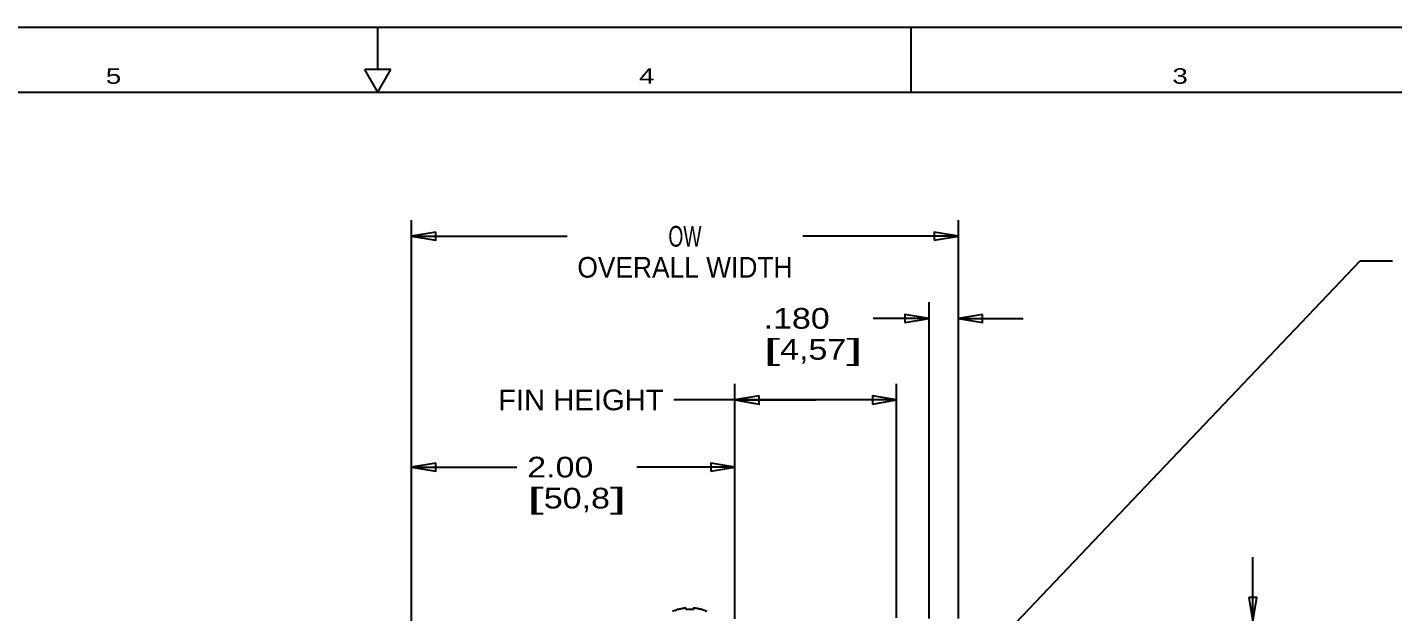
# Model space of a CAD drawing. Extents: x 0 to 34, y -0.3 to 21.7.
# Drawn here: x 14.31 to 24.87, y 17.22 to 21.74 of the extents above; entities that cross this region are included whole.
import ezdxf
from ezdxf.enums import TextEntityAlignment as Align

# ---------------------------------------------------------------- set-up
doc = ezdxf.new("R2010")
doc.units = 0
doc.header["$LTSCALE"] = 1.87
doc.layers.get('0').update_dxf_attribs({"linetype": 'CONTINUOUS'})
doc.dimstyles.get("Standard").update_dxf_attribs({"dimtxt": 2.5, "dimasz": 2.5, "dimexe": 1.25, "dimexo": 0.625, "dimtad": 1, "dimcen": 2.5, "dimazin": 3, "dimtfac": 1, "dimtmove": 0, "dimatfit": 3})

# ---------------------------------------------------------------- blocks, each defined once
blk = doc.blocks.new('*D0')
at = {"color": 2, "linetype": 'CONTINUOUS'}
for p, q in [((21.285, 17.165), (21.285, 19.613)), ((21.51, 17.165), (21.51, 19.613)), ((21.285, 19.488), (20.851, 19.488)), ((21.51, 19.488), (22.01, 19.488)), ((21.285, 16.749), (21.285, 17.114)), ((21.51, 17.007), (21.51, 17.114))]:
    blk.add_line(p, q, dxfattribs=at)
for points in [[(21.097, 19.457), (21.285, 19.488), (21.097, 19.519), (21.097, 19.457)], [(21.697, 19.519), (21.51, 19.488), (21.697, 19.457), (21.697, 19.519)]]:
    blk.add_lwpolyline(points, dxfattribs=at)
for s, p, p2 in [('.180', (20.003, 19.408), (20.515, 19.408)), ('[', (20.003, 19.168), (20.131, 19.168)), ('4,57', (20.131, 19.168), (20.643, 19.168)), (']', (20.643, 19.168), (20.771, 19.168))]:
    blk.add_text(s, height=0.16, dxfattribs=at).set_placement(p, p2, align=Align.FIT)
blk = doc.blocks.new('*D4')
at = {"color": 2, "linetype": 'CONTINUOUS'}
for p, q in [((19.782, 17.162), (19.782, 18.982)), ((21.032, 17.172), (21.032, 18.982)), ((20.407, 18.857), (19.31, 18.857)), ((19.782, 18.857), (20.407, 18.857)), ((21.032, 18.857), (20.407, 18.857)), ((19.782, 17.057), (19.782, 17.114)), ((21.032, 17.004), (21.032, 17.116))]:
    blk.add_line(p, q, dxfattribs=at)
for points in [[(19.97, 18.888), (19.782, 18.857), (19.97, 18.825), (19.97, 18.888)], [(20.845, 18.825), (21.032, 18.857), (20.845, 18.888), (20.845, 18.825)]]:
    blk.add_lwpolyline(points, dxfattribs=at)
blk.add_text('FIN HEIGHT', height=0.16, dxfattribs=at).set_placement((17.95, 18.777), (19.23, 18.777), align=Align.FIT)
blk = doc.blocks.new('*D6')
at = {"color": 2, "linetype": 'CONTINUOUS'}
for p, q in [((23.787, 17.141), (23.787, 17.641)), ((19.728, 17.141), (21.85, 17.141)), ((22.074, 17.141), (23.912, 17.141)), ((21.56, 16.474), (23.912, 16.474)), ((23.787, 16.474), (23.787, 15.974))]:
    blk.add_line(p, q, dxfattribs=at)
for points in [[(23.756, 17.328), (23.787, 17.141), (23.818, 17.328), (23.756, 17.328)], [(23.818, 16.287), (23.787, 16.474), (23.756, 16.287), (23.818, 16.287)]]:
    blk.add_lwpolyline(points, dxfattribs=at)
for s, p, p2 in [('.53', (23.403, 16.898), (23.787, 16.898)), ('[', (23.403, 16.658), (23.531, 16.658)), ('13,5', (23.531, 16.658), (24.043, 16.658)), (']', (24.043, 16.658), (24.171, 16.658))]:
    blk.add_text(s, height=0.16, dxfattribs=at).set_placement(p, p2, align=Align.FIT)
blk = doc.blocks.new('*D7')
at = {"color": 2, "linetype": 'CONTINUOUS'}
for p, q in [((17.281, 14.625), (17.281, 20.248)), ((21.51, 17.206), (21.51, 20.248)), ((17.281, 20.123), (18.483, 20.123)), ((21.51, 20.123), (20.307, 20.123))]:
    blk.add_line(p, q, dxfattribs=at)
for points in [[(17.468, 20.154), (17.281, 20.123), (17.468, 20.092), (17.468, 20.154)], [(21.322, 20.092), (21.51, 20.123), (21.322, 20.154), (21.322, 20.092)]]:
    blk.add_lwpolyline(points, dxfattribs=at)
for s, p, p2 in [('OW', (19.267, 20.043), (19.523, 20.043)), ('OVERALL WIDTH', (18.563, 19.803), (20.227, 19.803))]:
    blk.add_text(s, height=0.16, dxfattribs=at).set_placement(p, p2, align=Align.FIT)
blk = doc.blocks.new('*D8')
at = {"color": 2, "linetype": 'CONTINUOUS'}
for p, q in [((17.281, 14.625), (17.281, 18.462)), ((19.782, 17.238), (19.782, 18.462)), ((17.281, 18.337), (18.095, 18.337)), ((19.782, 18.337), (19.023, 18.337))]:
    blk.add_line(p, q, dxfattribs=at)
for points in [[(17.468, 18.368), (17.281, 18.337), (17.468, 18.306), (17.468, 18.368)], [(19.595, 18.306), (19.782, 18.337), (19.595, 18.368), (19.595, 18.306)]]:
    blk.add_lwpolyline(points, dxfattribs=at)
for s, p, p2 in [('2.00', (18.175, 18.257), (18.687, 18.257)), ('[', (18.175, 18.017), (18.303, 18.017)), ('50,8', (18.303, 18.017), (18.815, 18.017)), (']', (18.815, 18.017), (18.943, 18.017))]:
    blk.add_text(s, height=0.16, dxfattribs=at).set_placement(p, p2, align=Align.FIT)

msp = doc.modelspace()

# ---------------------------------------------------------------- linework, layer by layer
at = {"color": 7, "linetype": 'CONTINUOUS'}
for p, q in [((0, 21.74), (34, 21.74)), ((19.396, 17.246), (19.393, 17.245)), ((19.397, 17.246), (19.396, 17.246)), ((19.398, 17.246), (19.397, 17.246)), ((19.4, 17.246), (19.398, 17.246)), ((19.4, 17.246), (19.4, 17.246)), ((19.404, 17.237), (19.404, 17.238)), ((19.417, 17.236), (19.414, 17.236)), ((19.42, 17.236), (19.417, 17.236)), ((19.423, 17.236), (19.42, 17.236)), ((19.445, 17.236), (19.441, 17.236)), ((19.448, 17.236), (19.445, 17.236)), ((19.451, 17.236), (19.448, 17.236)), ((19.46, 17.236), (19.459, 17.235)), ((19.461, 17.24), (19.46, 17.238)), ((19.46, 17.238), (19.46, 17.236)), ((19.461, 17.242), (19.461, 17.24)), ((19.463, 17.246), (19.462, 17.246)), ((19.463, 17.246), (19.463, 17.246)), ((19.464, 17.246), (19.463, 17.246)), ((19.465, 17.246), (19.464, 17.246)), ((19.466, 17.246), (19.465, 17.246)), ((19.467, 17.246), (19.466, 17.246)), ((19.469, 17.246), (19.467, 17.246)), ((19.472, 17.245), (19.469, 17.246))]:
    msp.add_line(p, q, dxfattribs=at)
at = {"color": 6, "linetype": 'CONTINUOUS'}
for p, q in [((17.02, 21.413), (17.02, 21.738)), ((21.145, 21.238), (21.145, 21.738)), ((17.02, 21.238), (16.919, 21.413)), ((17.121, 21.413), (16.919, 21.413)), ((17.02, 21.238), (17.121, 21.413)), ((0.02, 21.238), (34.02, 21.238))]:
    msp.add_line(p, q, dxfattribs=at)
at = {"color": 2, "linetype": 'CONTINUOUS'}
for p, q in [((21.382, 16.531), (24.619, 19.933)), ((24.619, 19.933), (24.869, 19.933))]:
    msp.add_line(p, q, dxfattribs=at)
at = {"color": 7, "linetype": 'CONTINUOUS'}
for points in [[(19.345, 17.235), (19.345, 17.235), (19.345, 17.236), (19.344, 17.236), (19.344, 17.236), (19.344, 17.236), (19.344, 17.236), (19.344, 17.236)], [(19.353, 17.237), (19.349, 17.236), (19.345, 17.235)], [(19.393, 17.245), (19.39, 17.245), (19.386, 17.244), (19.383, 17.244), (19.38, 17.243), (19.377, 17.243), (19.374, 17.242), (19.37, 17.241), (19.367, 17.241), (19.364, 17.24), (19.36, 17.239), (19.357, 17.238), (19.353, 17.237)], [(19.402, 17.246), (19.402, 17.246), (19.401, 17.246), (19.401, 17.246), (19.4, 17.246)], [(19.402, 17.244), (19.402, 17.245), (19.402, 17.245), (19.402, 17.246)], [(19.403, 17.243), (19.402, 17.244), (19.402, 17.244)], [(19.403, 17.24), (19.403, 17.241), (19.403, 17.242), (19.403, 17.242), (19.403, 17.243)], [(19.404, 17.238), (19.404, 17.239), (19.403, 17.24)], [(19.405, 17.235), (19.405, 17.236), (19.404, 17.237)], [(19.414, 17.236), (19.411, 17.235), (19.408, 17.235), (19.405, 17.235)], [(19.432, 17.236), (19.429, 17.236), (19.426, 17.236), (19.423, 17.236)], [(19.441, 17.236), (19.438, 17.236), (19.435, 17.236), (19.432, 17.236)], [(19.459, 17.235), (19.457, 17.235), (19.454, 17.235), (19.451, 17.236)], [(19.462, 17.243), (19.462, 17.242), (19.461, 17.242)], [(19.462, 17.246), (19.462, 17.245), (19.462, 17.245), (19.462, 17.244)], [(19.462, 17.244), (19.462, 17.244), (19.462, 17.243)], [(19.519, 17.235), (19.514, 17.237), (19.509, 17.238), (19.505, 17.239), (19.5, 17.24), (19.496, 17.241), (19.492, 17.242), (19.488, 17.243), (19.484, 17.243), (19.48, 17.244), (19.476, 17.245), (19.472, 17.245)], [(19.52, 17.236), (19.52, 17.236), (19.52, 17.236), (19.52, 17.236), (19.52, 17.236), (19.52, 17.235), (19.519, 17.235)]]:
    msp.add_lwpolyline(points, dxfattribs=at)
for start, end in [(107.301, 116.5413), (63.4587, 72.699)]:
    msp.add_arc((19.432, 16.953), 0.297, start, end, dxfattribs=at)

# ---------------------------------------------------------------- texts
at = {"color": 2, "linetype": 'CONTINUOUS'}
for s, p, p2 in [('5', (14.915, 21.303), (15.035, 21.303)), ('4', (19.04, 21.303), (19.16, 21.303)), ('3', (23.165, 21.303), (23.285, 21.303))]:
    msp.add_text(s, height=0.12, dxfattribs=at).set_placement(p, p2, align=Align.FIT)

# ---------------------------------------------------------------- dimensions: what is measured, and where the dimension line sits
for base, p1, p2, picture, middle in [((21.51, 20.123), (17.281, 14.625), (21.51, 17.206), '*D7', (19.395, 20.003)), ((21.032, 18.857), (19.782, 17.057), (21.032, 17.004), '*D4', (18.59, 18.857)), ((19.782, 18.337), (17.281, 14.625), (19.782, 17.238), '*D8', (18.559, 18.217))]:
    dim = msp.add_linear_dim(base=base, p1=p1, p2=p2, dimstyle='Standard', dxfattribs=at)
    dim.commit()
    dim.dimension.update_dxf_attribs({"geometry": picture, "text_midpoint": middle, "dimtype": 128})
for base, p1, p2, angle, picture, middle in [((21.28474181, 19.487956951), (21.50974181, 17.006743232), (21.28474181, 16.749459833), 180, '*D0', (20.386902549, 19.367956951)), ((23.787, 16.474), (19.728, 17.141), (21.56, 16.474), 270, '*D6', (23.787, 16.858))]:
    dim = msp.add_linear_dim(base=base, p1=p1, p2=p2, angle=angle, dimstyle='Standard', dxfattribs=at)
    dim.commit()
    dim.dimension.update_dxf_attribs({"geometry": picture, "text_midpoint": middle, "dimtype": 128})

doc.saveas('drawing.dxf')
